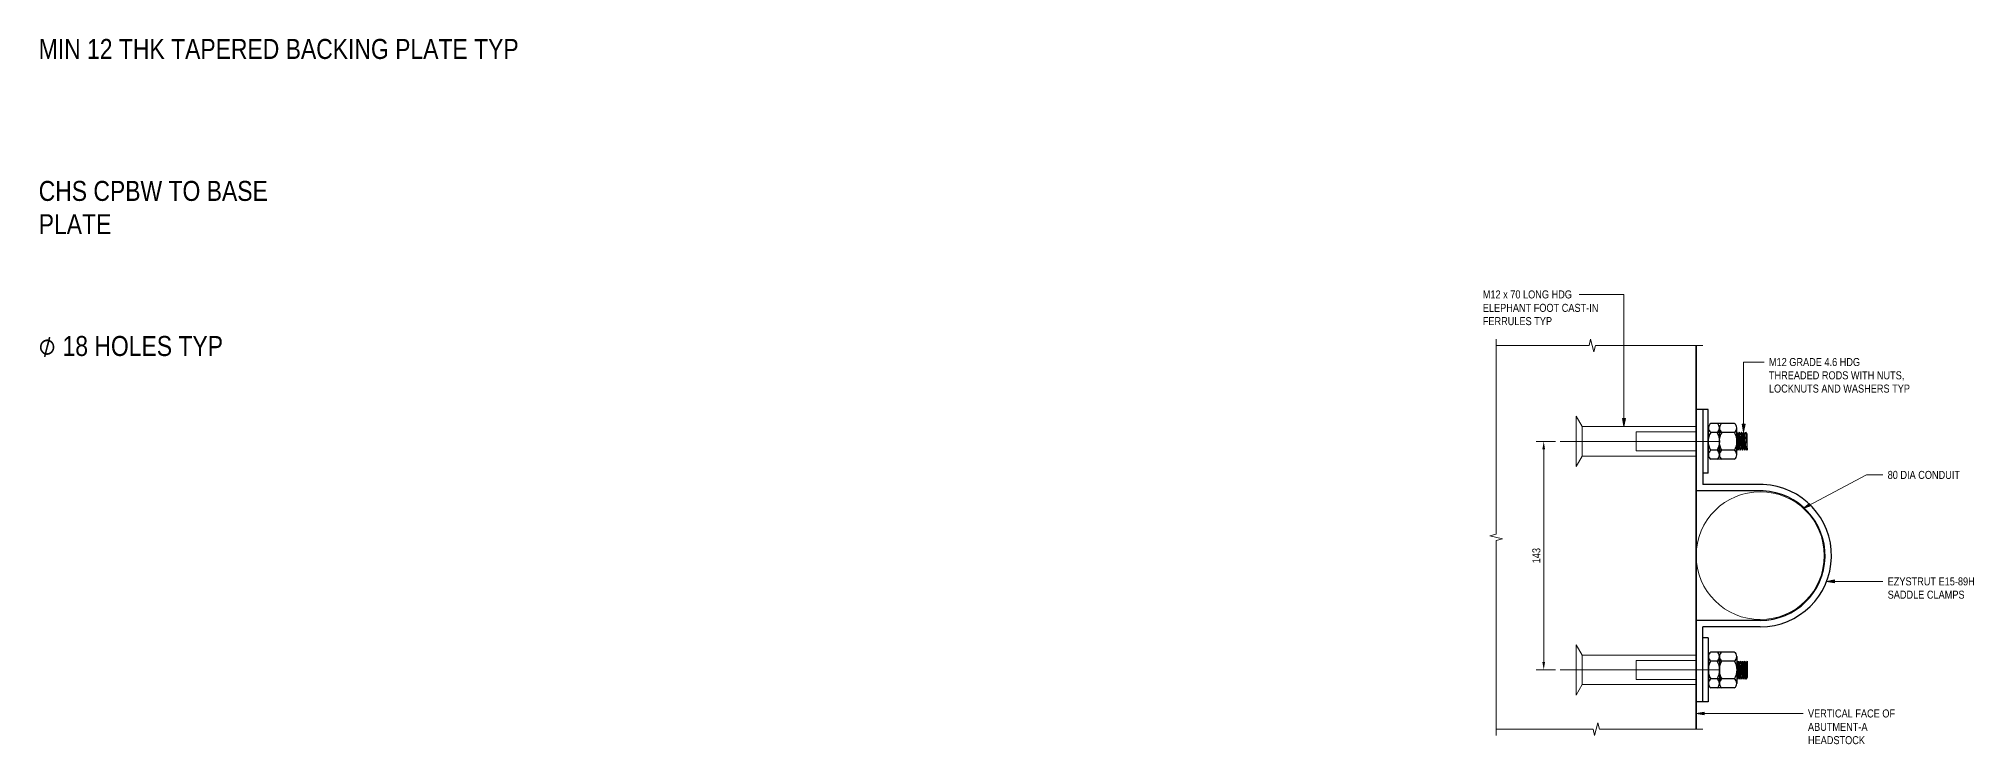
# Model space of a CAD drawing. Header units: metres. Extents: x -5.1 to 0.6, y 2.7 to 32.
# Drawn here: x -0.734 to 0.478, y 29.931 to 30.373 of the extents above; entities that cross this region are included whole.
import ezdxf

# ---------------------------------------------------------------- set-up
doc = ezdxf.new("R2010")
doc.units = ezdxf.units.M
doc.linetypes.add('JacobsCenter', pattern=[0.015, 0.009, -0.0015, 0.003, -0.0015])
doc.layers.get('Defpoints').update_dxf_attribs({"color": 41})
for name, color, linetype, lineweight in [('A-ANNO-DIMS', 7, 'Continuous', 9), ('A-DETL', 7, 'Continuous', 13), ('A-DETL-GENF', 7, 'Continuous', 9), ('G-ANNO-TEXT', 7, 'Continuous', 9)]:
    doc.layers.add(name, color=color, linetype=linetype, lineweight=lineweight)
doc.styles.add('Arial Narrow_2', font='ARIALN.TTF', dxfattribs={"height": 0.005})
doc.styles.add('Arial Narrow_3', font='ARIALN.TTF', dxfattribs={"height": 0.0125})
doc.styles.add('Segoe UI Symbol', font='seguisym.ttf', dxfattribs={"height": 0.0125})
doc.dimstyles.new('Dimension_Standard_T__mm__3', dxfattribs={"dimscale": 0.3048, "dimtxt": 0.005117, "dimasz": 0.016404, "dimexe": 0.015748, "dimexo": 0.009843, "dimgap": 0.006562, "dimtad": 1, "dimdec": 0, "dimlfac": 1000, "dimzin": 0, "dimdsep": 46, "dimtxsty": 'Arial Narrow_2', "dimsah": 1, "dimcen": 0.09, "dimaunit": 1, "dimadec": 4, "dimazin": 0, "dimtfac": 1, "dimtdec": 4, "dimtix": 1, "dimtmove": 0, "dimatfit": 3, "dimfxl": 1, "dimtvp": 1, "dimtolj": 1, "dimtzin": 0, "dimlwd": 18, "dimlwe": 18, "dimarcsym": 2})

# ---------------------------------------------------------------- blocks, each defined once
blk = doc.blocks.new('CS_DET_BreakLine_ViewScale - CS_Std BreakLine-8992559-DRG-2873257 - TYPE 10 HANGER _SADDLE CLAMP SUPPORT FOR 50 DIA CONDUIT_')
at = {"layer": 'A-DETL-GENF'}
for p, q in [((-0.004, 0), (0.0605, 0)), ((0.0605, 0), (0.0615, -0.004)), ((0.0615, -0.004), (0.0635, 0.004)), ((0.0635, 0.004), (0.0645, 0)), ((0.0645, 0), (0.125, 0))]:
    blk.add_line(p, q, dxfattribs=at)
blk = doc.blocks.new('CS_DET_BreakLine_ViewScale - CS_Std BreakLine-8992560-DRG-2873257 - TYPE 10 HANGER _SADDLE CLAMP SUPPORT FOR 50 DIA CONDUIT_')
at = {"layer": 'A-DETL-GENF'}
for p, q in [((0.063, 0), (-0.004, 0)), ((0.064, 0.004), (0.063, 0)), ((0.066, -0.004), (0.064, 0.004)), ((0.067, 0), (0.066, -0.004)), ((0.125, 0), (0.067, 0))]:
    blk.add_line(p, q, dxfattribs=at)
blk = doc.blocks.new('CS_DET_BreakLine_ViewScale - CS_Std BreakLine-8992561-DRG-2873257 - TYPE 10 HANGER _SADDLE CLAMP SUPPORT FOR 50 DIA CONDUIT_')
at = {"layer": 'A-DETL-GENF'}
for p, q in [((-0.004, 0), (0.118, 0)), ((0.118, 0), (0.119, -0.004)), ((0.119, -0.004), (0.121, 0.004)), ((0.121, 0.004), (0.122, 0)), ((0.122, 0), (0.244, 0))]:
    blk.add_line(p, q, dxfattribs=at)
blk = doc.blocks.new('DIMBLOCK10-DRG-2873257 - TYPE 10 HANGER _SADDLE CLAMP SUPPORT FOR 50 DIA CONDUIT_')
at = {"layer": 'A-ANNO-DIMS', "color": 0, "lineweight": 18, "transparency": 16777216}
for p, q in [((0.214, 30.1208), (0.2019, 30.1208)), ((0.2067, 30.1158), (0.2067, 29.9828)), ((0.214, 29.9778), (0.2019, 29.9778))]:
    blk.add_line(p, q, dxfattribs=at)
at = {"layer": 'A-ANNO-DIMS', "color": 0, "transparency": 16777216}
for points in [[(0.2058, 30.1158), (0.2075, 30.1158), (0.2067, 30.1208)], [(0.2058, 29.9828), (0.2075, 29.9828), (0.2067, 29.9778)]]:
    blk.add_solid(points, dxfattribs=at)
at = {"layer": 'Defpoints', "color": 0, "transparency": 16777216}
for p in [(0.217, 30.1208), (0.2067, 29.9778), (0.217, 29.9778)]:
    blk.add_point(p, dxfattribs=at)
at = {"layer": 'A-ANNO-DIMS', "color": 0, "lineweight": 18, "transparency": 16777216, "insert": (0.2021, 30.0493), "char_height": 0.005, "width": 0.011404, "attachment_point": 5, "rotation": 90, "style": 'Arial Narrow_2'}
blk.add_mtext('\\A1;143', dxfattribs=at)

msp = doc.modelspace()

# ---------------------------------------------------------------- hatches: boundary and pattern name
at = {"layer": 'G-ANNO-TEXT'}
for points in [[(0.2568, 30.13), (0.2577, 30.135), (0.256, 30.135)], [(0.3316, 30.1265), (0.3325, 30.1315), (0.3307, 30.1315)], [(0.3688, 30.0788), (0.3736, 30.0804), (0.3728, 30.0819)], [(0.3834, 30.0332), (0.3884, 30.0323), (0.3884, 30.0341)], [(0.302, 29.9506), (0.307, 29.9497), (0.307, 29.9514)]]:
    msp.add_hatch(color=256, dxfattribs=at).paths.add_polyline_path(points)

# ---------------------------------------------------------------- linework, layer by layer
at = {"layer": 'A-DETL', "lineweight": 35}
msp.add_line((0.302, 30.1808), (0.302, 29.9408), dxfattribs=at)
at = {"layer": 'A-DETL', "lineweight": 25}
for p, q in [((0.302, 30.1408), (0.302, 30.0898)), ((0.306, 30.1408), (0.302, 30.1408)), ((0.3095, 30.1408), (0.306, 30.1408)), ((0.306, 30.1408), (0.306, 30.0938)), ((0.3095, 30.1008), (0.3095, 30.1408)), ((0.3096, 30.1208), (0.3096, 30.1292)), ((0.3189, 30.132), (0.3111, 30.132)), ((0.3189, 30.1264), (0.3111, 30.1264)), ((0.3166, 30.1208), (0.3166, 30.1292)), ((0.3166, 30.1208), (0.3166, 30.1292)), ((0.3258, 30.132), (0.318, 30.132)), ((0.3258, 30.1264), (0.318, 30.1264)), ((0.3274, 30.1208), (0.3274, 30.1292)), ((0.3281, 30.1153), (0.3274, 30.1266)), ((0.3281, 30.1253), (0.3274, 30.1266)), ((0.3281, 30.1253), (0.3274, 30.1266)), ((0.3288, 30.1266), (0.3281, 30.1253)), ((0.3288, 30.1266), (0.3281, 30.1253)), ((0.3295, 30.1253), (0.3288, 30.1266)), ((0.3295, 30.1153), (0.3288, 30.1266)), ((0.3302, 30.1266), (0.3295, 30.1253)), ((0.3309, 30.1253), (0.3302, 30.1266)), ((0.3309, 30.1153), (0.3302, 30.1266)), ((0.3316, 30.1266), (0.3309, 30.1253)), ((0.3323, 30.1253), (0.3316, 30.1266)), ((0.3323, 30.1153), (0.3316, 30.1266)), ((0.3323, 30.1253), (0.333, 30.1266)), ((0.3337, 30.1253), (0.333, 30.1266)), ((0.333, 30.1266), (0.3337, 30.1153)), ((0.3096, 30.1124), (0.3096, 30.1208)), ((0.3189, 30.1152), (0.3111, 30.1152)), ((0.3166, 30.1124), (0.3166, 30.1208)), ((0.3166, 30.1124), (0.3166, 30.1208)), ((0.3258, 30.1152), (0.318, 30.1152)), ((0.3274, 30.1124), (0.3274, 30.1208)), ((0.3274, 30.1166), (0.3281, 30.1153)), ((0.3288, 30.1166), (0.3281, 30.1253)), ((0.3281, 30.1153), (0.3288, 30.1166)), ((0.3288, 30.1166), (0.3295, 30.1153)), ((0.3302, 30.1166), (0.3295, 30.1253)), ((0.3295, 30.1153), (0.3302, 30.1166)), ((0.3302, 30.1166), (0.3309, 30.1153)), ((0.3316, 30.1166), (0.3309, 30.1253)), ((0.3309, 30.1153), (0.3316, 30.1166)), ((0.3316, 30.1166), (0.3323, 30.1153)), ((0.333, 30.1166), (0.3323, 30.1253)), ((0.3323, 30.1153), (0.333, 30.1166)), ((0.3337, 30.1153), (0.333, 30.1166)), ((0.3337, 30.1153), (0.3337, 30.1253)), ((0.3189, 30.1096), (0.3111, 30.1096)), ((0.3258, 30.1096), (0.318, 30.1096)), ((0.3437, 30.0898), (0.302, 30.0898)), ((0.3095, 30.1008), (0.306, 30.1008)), ((0.3438, 30.0938), (0.306, 30.0938)), ((0.342, 30.0088), (0.302, 30.0088)), ((0.342, 30.0048), (0.306, 30.0048)), ((0.306, 29.9578), (0.306, 30.0048)), ((0.3095, 29.9978), (0.306, 29.9978)), ((0.3095, 29.9978), (0.3095, 29.9578)), ((0.3096, 29.9862), (0.3096, 29.9778)), ((0.3189, 29.989), (0.3111, 29.989)), ((0.3189, 29.9834), (0.3111, 29.9834)), ((0.3166, 29.9862), (0.3166, 29.9778)), ((0.3166, 29.9862), (0.3166, 29.9778)), ((0.3258, 29.989), (0.318, 29.989)), ((0.3258, 29.9834), (0.318, 29.9834)), ((0.3274, 29.9862), (0.3274, 29.9778)), ((0.3274, 29.982), (0.3281, 29.9833)), ((0.3281, 29.9833), (0.3274, 29.972)), ((0.3281, 29.9833), (0.3288, 29.982)), ((0.3288, 29.982), (0.3281, 29.9733)), ((0.3288, 29.982), (0.3295, 29.9833)), ((0.3295, 29.9833), (0.3288, 29.972)), ((0.3295, 29.9833), (0.3302, 29.982)), ((0.3302, 29.982), (0.3295, 29.9733)), ((0.3302, 29.982), (0.3309, 29.9833)), ((0.3309, 29.9833), (0.3302, 29.972)), ((0.3309, 29.9833), (0.3316, 29.982)), ((0.3316, 29.982), (0.3309, 29.9733)), ((0.3316, 29.982), (0.3323, 29.9833)), ((0.3323, 29.9833), (0.3316, 29.972)), ((0.3323, 29.9833), (0.333, 29.982)), ((0.333, 29.982), (0.3323, 29.9733)), ((0.333, 29.972), (0.3337, 29.9833)), ((0.3337, 29.9833), (0.333, 29.982)), ((0.3337, 29.9833), (0.3337, 29.9733)), ((0.3096, 29.9778), (0.3096, 29.9694)), ((0.3189, 29.9722), (0.3111, 29.9722)), ((0.3166, 29.9778), (0.3166, 29.9694)), ((0.3166, 29.9778), (0.3166, 29.9694)), ((0.3258, 29.9722), (0.318, 29.9722)), ((0.3274, 29.9778), (0.3274, 29.9694)), ((0.3281, 29.9733), (0.3274, 29.972)), ((0.3281, 29.9733), (0.3274, 29.972)), ((0.3288, 29.972), (0.3281, 29.9733)), ((0.3288, 29.972), (0.3281, 29.9733)), ((0.3295, 29.9733), (0.3288, 29.972)), ((0.3302, 29.972), (0.3295, 29.9733)), ((0.3309, 29.9733), (0.3302, 29.972)), ((0.3316, 29.972), (0.3309, 29.9733)), ((0.3323, 29.9733), (0.3316, 29.972)), ((0.3323, 29.9733), (0.333, 29.972)), ((0.3337, 29.9733), (0.333, 29.972)), ((0.306, 29.9578), (0.302, 29.9578)), ((0.3095, 29.9578), (0.306, 29.9578)), ((0.3189, 29.9666), (0.3111, 29.9666)), ((0.3258, 29.9666), (0.318, 29.9666))]:
    msp.add_line(p, q, dxfattribs=at)
at = {"layer": 'A-DETL', "lineweight": 18}
for p, q in [((0.227, 30.1365), (0.227, 30.1051)), ((0.2307, 30.13), (0.227, 30.1365)), ((0.302, 30.13), (0.2307, 30.13)), ((0.2307, 30.13), (0.2307, 30.1116)), ((0.2645, 30.1268), (0.2645, 30.1148)), ((0.2645, 30.1268), (0.302, 30.1268)), ((0.302, 30.13), (0.302, 30.1116)), ((0.2645, 30.1148), (0.302, 30.1148)), ((0.2307, 30.1116), (0.227, 30.1051)), ((0.302, 30.1116), (0.2307, 30.1116)), ((0.227, 29.9621), (0.227, 29.9935)), ((0.2307, 29.987), (0.227, 29.9935)), ((0.302, 29.987), (0.2307, 29.987)), ((0.2307, 29.9686), (0.2307, 29.987)), ((0.2645, 29.9718), (0.2645, 29.9838)), ((0.2645, 29.9838), (0.302, 29.9838)), ((0.302, 29.9686), (0.302, 29.987)), ((0.2307, 29.9686), (0.227, 29.9621)), ((0.302, 29.9686), (0.2307, 29.9686)), ((0.2645, 29.9718), (0.302, 29.9718))]:
    msp.add_line(p, q, dxfattribs=at)
at = {"layer": 'A-DETL', "linetype": 'JacobsCenter', "lineweight": 9}
for p, q in [((0.217, 30.1208), (0.3405, 30.1208)), ((0.217, 29.9778), (0.3405, 29.9778))]:
    msp.add_line(p, q, dxfattribs=at)
at = {"layer": 'A-DETL', "color": 143, "lineweight": 18, "true_color": 0x78aac8}
msp.add_circle((0.342, 30.0493), 0.04, dxfattribs=at)
at = {"layer": 'A-DETL', "lineweight": 25}
for centre, radius, start, end in [((0.3198, 30.1208), 0.0104, 147.2084, 212.7916), ((0.3129, 30.1292), 0.00331, 122.1346, 237.8654), ((0.3129, 30.1292), 0.00331, 122.1346, 237.8654), ((0.3132, 30.1292), 0.00331, 302.1346, 57.8654), ((0.3132, 30.1292), 0.00331, 302.1346, 57.8654), ((0.3063, 30.1208), 0.0104, 327.2084, 32.7916), ((0.3267, 30.1208), 0.0104, 147.2084, 212.7916), ((0.3198, 30.1292), 0.00331, 122.1346, 237.8654), ((0.3198, 30.1292), 0.00331, 122.1346, 237.8654), ((0.324, 30.1292), 0.00331, 302.1346, 57.8654), ((0.324, 30.1292), 0.00331, 302.1346, 57.8654), ((0.3171, 30.1208), 0.0104, 327.2084, 32.7916), ((0.3129, 30.1124), 0.00331, 122.1355, 237.8645), ((0.3132, 30.1124), 0.00331, 302.1355, 57.8645), ((0.3198, 30.1124), 0.00331, 122.1355, 237.8645), ((0.324, 30.1124), 0.00331, 302.1355, 57.8645), ((0.342, 30.0493), 0.0445, 270, 87.6627), ((0.342, 30.0493), 0.0405, 270, 87.5499), ((0.3198, 29.9778), 0.0104, 147.2084, 212.7916), ((0.3129, 29.9862), 0.00331, 122.1355, 237.8645), ((0.3132, 29.9862), 0.00331, 302.1355, 57.8645), ((0.3063, 29.9778), 0.0104, 327.2084, 32.7916), ((0.3267, 29.9778), 0.0104, 147.2084, 212.7916), ((0.3198, 29.9862), 0.00331, 122.1355, 237.8645), ((0.324, 29.9862), 0.00331, 302.1355, 57.8645), ((0.3171, 29.9778), 0.0104, 327.2084, 32.7916), ((0.3129, 29.9694), 0.00331, 122.1346, 237.8654), ((0.3129, 29.9694), 0.00331, 122.1346, 237.8654), ((0.3132, 29.9694), 0.00331, 302.1346, 57.8654), ((0.3132, 29.9694), 0.00331, 302.1346, 57.8654), ((0.3198, 29.9694), 0.00331, 122.1346, 237.8654), ((0.3198, 29.9694), 0.00331, 122.1346, 237.8654), ((0.324, 29.9694), 0.00331, 302.1346, 57.8654), ((0.324, 29.9694), 0.00331, 302.1346, 57.8654)]:
    msp.add_arc(centre, radius, start, end, dxfattribs=at)
at = {"layer": 'G-ANNO-TEXT'}
for p, q in [((0.2455, 30.2127), (0.2289, 30.2127)), ((0.2568, 30.2127), (0.2455, 30.2127)), ((0.2568, 30.13), (0.2568, 30.2127)), ((0.3316, 30.1704), (0.3444, 30.1704)), ((0.3316, 30.1265), (0.3316, 30.1704)), ((0.2577, 30.135), (0.256, 30.135)), ((0.256, 30.135), (0.2568, 30.13)), ((0.2568, 30.13), (0.2577, 30.135)), ((0.3325, 30.1315), (0.3307, 30.1315)), ((0.3307, 30.1315), (0.3316, 30.1265)), ((0.3316, 30.1265), (0.3325, 30.1315)), ((0.3688, 30.0788), (0.4083, 30.0998)), ((0.4083, 30.0998), (0.4186, 30.0998)), ((0.3728, 30.0819), (0.3688, 30.0788)), ((0.3688, 30.0788), (0.3736, 30.0804)), ((0.3736, 30.0804), (0.3728, 30.0819)), ((0.3884, 30.0341), (0.3834, 30.0332)), ((0.3834, 30.0332), (0.3884, 30.0323)), ((0.3834, 30.0332), (0.4186, 30.0332)), ((0.3884, 30.0323), (0.3884, 30.0341)), ((0.307, 29.9514), (0.302, 29.9506)), ((0.302, 29.9506), (0.307, 29.9497)), ((0.302, 29.9506), (0.3688, 29.9506)), ((0.307, 29.9497), (0.307, 29.9514))]:
    msp.add_line(p, q, dxfattribs=at)

# ---------------------------------------------------------------- block references
at = {"layer": 'A-DETL-GENF'}
for name, p, rotation in [('CS_DET_BreakLine_ViewScale - CS_Std BreakLine-8992561-DRG-2873257 - TYPE 10 HANGER _SADDLE CLAMP SUPPORT FOR 50 DIA CONDUIT_', (0.177, 29.9408), 89.99999999999987), ('CS_DET_BreakLine_ViewScale - CS_Std BreakLine-8992560-DRG-2873257 - TYPE 10 HANGER _SADDLE CLAMP SUPPORT FOR 50 DIA CONDUIT_', (0.302, 30.1808), 180), ('CS_DET_BreakLine_ViewScale - CS_Std BreakLine-8992559-DRG-2873257 - TYPE 10 HANGER _SADDLE CLAMP SUPPORT FOR 50 DIA CONDUIT_', (0.302, 29.9408), 180)]:
    msp.add_blockref(name, p, dxfattribs=dict(at, rotation=rotation))

# ---------------------------------------------------------------- texts
at = {"layer": 'G-ANNO-TEXT', "char_height": 0.0125, "attachment_point": 1, "bg_fill": 3, "box_fill_scale": 1, "bg_fill_color": 256, "bg_fill_transparency": 0}
for s, insert, style in [('MIN 12 THK TAPERED BACKING PLATE TYP', (-0.7338, 30.3725), 'Arial Narrow_3'), ('CHS CPBW TO BASE ', (-0.7338, 30.2837), 'Arial Narrow_3'), ('PLATE', (-0.7338, 30.2629), 'Arial Narrow_3'), ('\\fSegoe UI Symbol|b0|i0|c254|p34|;⌀', (-0.7338, 30.1867), 'Segoe UI Symbol')]:
    msp.add_mtext(s, dxfattribs=dict(at, insert=insert, style=style))

# ---------------------------------------------------------------- dimensions: what is measured, and where the dimension line sits
at = {"layer": 'A-ANNO-DIMS', "lineweight": 18}
dim = msp.add_linear_dim(base=(0.2067, 29.9778), p1=(0.217, 30.1208), p2=(0.217, 29.9778), angle=90, dimstyle='Dimension_Standard_T__mm__3', override={"dimpost": '<>', "dimfxl": 0.143}, dxfattribs=at)
dim.commit()
dim.dimension.update_dxf_attribs({"geometry": 'DIMBLOCK10-DRG-2873257 - TYPE 10 HANGER _SADDLE CLAMP SUPPORT FOR 50 DIA CONDUIT_', "text_midpoint": (0.2021, 30.0493)})

# ---------------------------------------------------------------- next in the draw order: texts
at = {"layer": 'G-ANNO-TEXT', "attachment_point": 1, "bg_fill": 3, "box_fill_scale": 1, "bg_fill_color": 256, "bg_fill_transparency": 0}
for s, insert, char_height, style in [('M12 x 70 LONG HDG ', (0.1686, 30.2152), 0.005, 'Arial Narrow_2'), ('18 HOLES TYP', (-0.7189, 30.1867), 0.0125, 'Arial Narrow_3'), ('M12 GRADE 4.6 HDG ', (0.3474, 30.1729), 0.005, 'Arial Narrow_2'), ('80 DIA CONDUIT', (0.4216, 30.1023), 0.005, 'Arial Narrow_2'), ('EZYSTRUT E15-89H ', (0.4216, 30.0357), 0.005, 'Arial Narrow_2'), ('VERTICAL FACE OF ', (0.3718, 29.9531), 0.005, 'Arial Narrow_2')]:
    msp.add_mtext(s, dxfattribs=dict(at, insert=insert, char_height=char_height, style=style))

# ---------------------------------------------------------------- next in the draw order: texts
at = {"layer": 'G-ANNO-TEXT', "char_height": 0.005, "attachment_point": 1, "style": 'Arial Narrow_2', "bg_fill": 3, "box_fill_scale": 1, "bg_fill_color": 256, "bg_fill_transparency": 0}
for s, insert in [('ELEPHANT FOOT CAST-IN ', (0.1686, 30.2068)), ('THREADED RODS WITH NUTS, ', (0.3474, 30.1646)), ('SADDLE CLAMPS', (0.4216, 30.0274)), ('ABUTMENT-A ', (0.3718, 29.9447))]:
    msp.add_mtext(s, dxfattribs=dict(at, insert=insert))

# ---------------------------------------------------------------- next in the draw order: texts
for s, insert in [('FERRULES TYP', (0.1686, 30.1985)), ('LOCKNUTS AND WASHERS TYP', (0.3474, 30.1563)), ('HEADSTOCK', (0.3718, 29.9364))]:
    msp.add_mtext(s, dxfattribs=dict(at, insert=insert))

doc.saveas('drawing.dxf')
